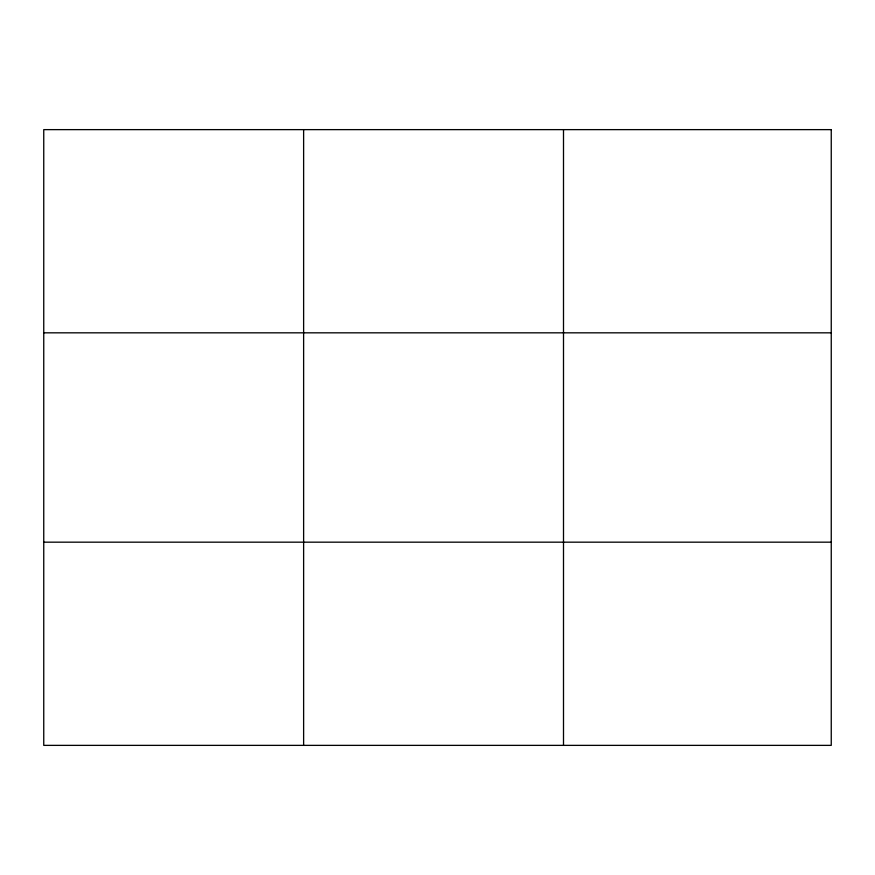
<?xml version="1.0" encoding="UTF-8"?>
<svg xmlns="http://www.w3.org/2000/svg" width="875" height="875" viewBox="0 0 875 875"><rect width="100%" height="100%" fill="white"/><g stroke="black" fill="none" stroke-linecap="round" stroke-linejoin="round"><path stroke-width="1.31" d="M303.625 745.369L303.625 129.631M563.5 745.369L563.5 129.631M43.75 332.828L831.25 332.828M43.75 542.172L831.25 542.172M831.25 129.631L43.75 129.631L43.75 745.369L831.25 745.369L831.25 129.631"/></g></svg>
